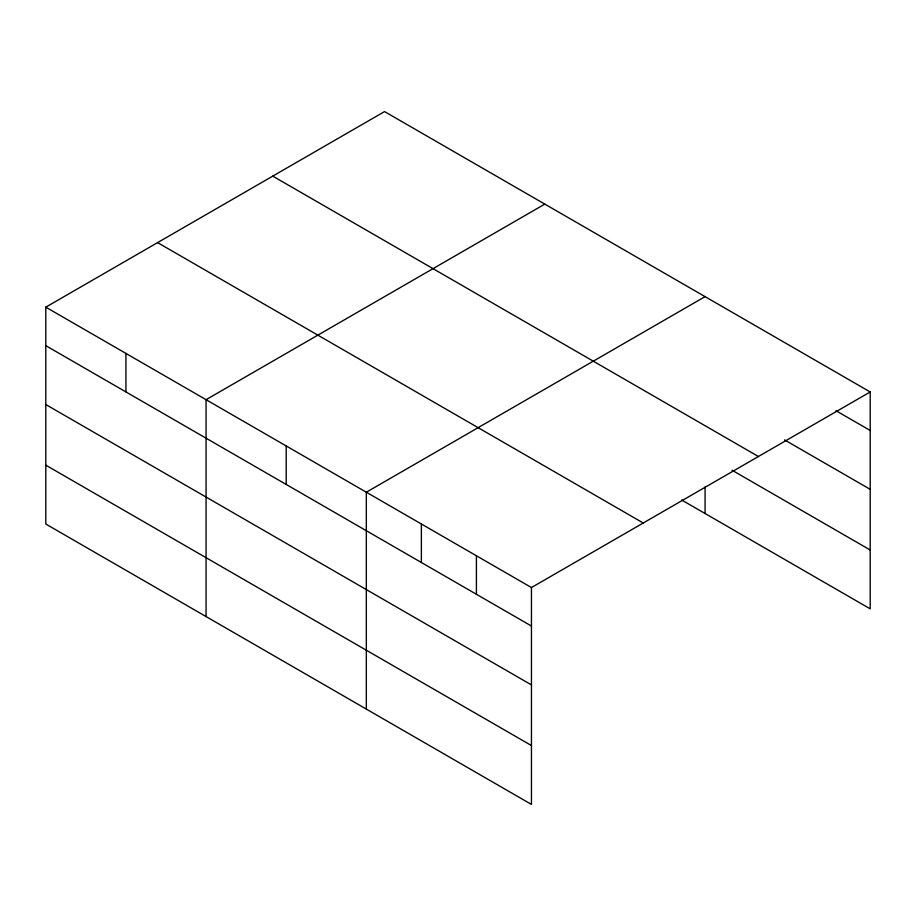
<?xml version="1.0" encoding="UTF-8"?>
<svg xmlns="http://www.w3.org/2000/svg" width="916" height="916" viewBox="0 0 916 916"><rect width="100%" height="100%" fill="white"/><g stroke="black" fill="none" stroke-linecap="round" stroke-linejoin="round"><path stroke-width="1.37" d="M45.8 307.158L531.452 587.545L531.452 804.42L45.8 524.032L45.8 307.158L384.548 111.58L870.2 391.968L870.2 608.842L681.653 499.987M544.814 204.108L206.066 399.685L206.066 616.56M705.08 296.635L366.331 492.213L366.331 709.087M531.452 587.545L870.2 391.968M835.953 410.7L870.2 430.474M784.577 439.909L870.2 489.339M272.762 176.124L758.414 456.512M731.987 470.183L870.2 549.989M157.586 242.614L643.238 523.002M45.8 345.664L531.452 626.052M45.8 404.529L531.452 684.916M45.8 465.168L531.452 745.555M705.08 486.888L705.08 513.51M476.412 555.76L476.412 594.278M421.371 523.986L421.371 562.493M286.193 445.943L286.193 484.45M125.927 353.416L125.927 391.922"/></g></svg>
